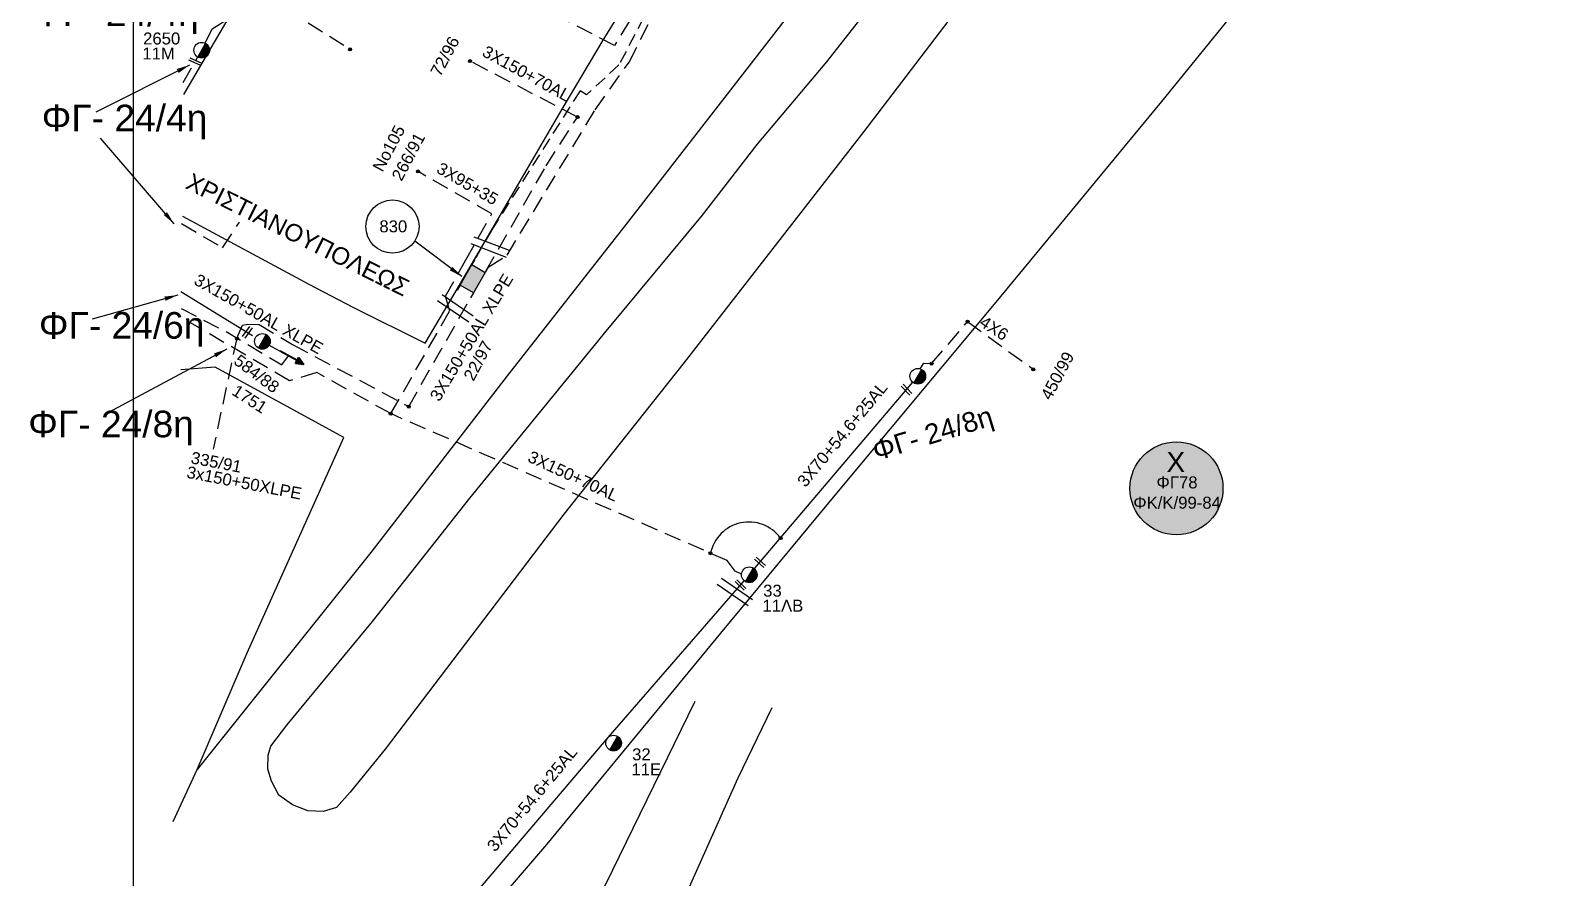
# Model space of a CAD drawing. Header units: millimetres. Extents: x 31 to 3826, y 22 to 1041.
# Drawn here: x 43.9 to 272.4, y 332.1 to 459.6 of the extents above; entities that cross this region are included whole.
import ezdxf

# ---------------------------------------------------------------- set-up
doc = ezdxf.new("R2010")
doc.units = ezdxf.units.MM
doc.linetypes.add('DASHED', pattern=[19.05, 12.7, -6.35])
for name, color, linetype in [('Link Box 4 Διευθύνσεων', 7, 'Continuous'), ('Άγνωστα', 7, 'Continuous'), ('Γέφυρες Εναέριου Δικτύου', 7, 'Continuous'), ('Επίτονοι', 7, 'Continuous'), ('Επιγραφές - Σχήματα', 7, 'Continuous'), ('Καλώδια ΧΤ   3x150+70AL', 7, 'DASHED'), ('Καλώδια ΧΤ   3x150AL+50XLPE', 7, 'DASHED'), ('Καλώδια ΧΤ   3x95+35 CU', 7, 'DASHED'), ('Μηχανική τομή', 7, 'Continuous'), ('Πελάτης μέσης τάσης', 7, 'Continuous'), ('Στύλος ΦΜ', 7, 'Continuous'), ('Στύλος ΦΜ @ 1', 7, 'Continuous'), ('Συνδέσεις', 7, 'Continuous'), ('Συνεστραμμένα ΧΤ   3x70+54.6+25 AL', 7, 'SYN_LINE'), ('Τομή', 7, 'Continuous'), ('Υπόβαθρο ΔΕΗ', 7, 'Continuous'), ('Υπόγεια καλώδια Παροχών ΧΤ   4x6', 7, 'DASHED')]:
    doc.layers.add(name, color=color, linetype=linetype)
doc.styles.get("Standard").update_dxf_attribs({"font": 'arial.ttf'})
doc.linetypes.add('SYN_LINE', pattern='A,0.5,-0.0001,["/\\/\\/\\/",Standard,S=0.1,R=0,X=0,Y=-0.05],-0.25', length=0.7501)
doc.dimstyles.new('ISO-25', dxfattribs={"dimtxt": 2.5, "dimasz": 2.5, "dimexe": 1.25, "dimexo": 0.625, "dimtad": 1, "dimtxsty": 'Standard', "dimcen": 2.5, "dimadec": 0, "dimazin": 0, "dimtfac": 1, "dimtmove": 0, "dimatfit": 3, "dimfxl": 1, "dimarcsym": 0})

# ---------------------------------------------------------------- blocks, each defined once
blk = doc.blocks.new('ΥΠΑΡΧΩΝ ΤΣΙΜΕΝΤΕΝΙΟΣ ΣΤΥΛΟΣ')
at = {"layer": 'Στύλος ΦΜ'}
blk.add_hatch(color=7, dxfattribs=at).paths.add_polyline_path([(-1.29, -2.28, 0.574793), (2.62, 0, 0.268822), (1.3, 2.27)])
at = {"layer": 'Στύλος ΦΜ', "color": 7}
blk.add_line((-1.29, -2.28), (1.3, 2.27), dxfattribs=at)
blk.add_circle((0, 0), 2.62, dxfattribs=at)
at = {"layer": 'Στύλος ΦΜ', "flags": 4}
for tag, p in [('ΑΡΙΘΜΟΣ', (-4.68, 8.05)), ('ΤΥΠΟΣ', (-4.91, 3.03))]:
    blk.add_attdef(tag, p, '', height=4, dxfattribs=at)
blk = doc.blocks.new('ΜΗΧΑΝΙΚΗ ΤΟΜΗ')
at = {"layer": 'Μηχανική τομή', "ltscale": 40}
for p, q in [((-1.89, 0.78), (1.89, 0.78)), ((1.89, 0), (-1.89, 0))]:
    blk.add_line(p, q, dxfattribs=at)
blk = doc.blocks.new('ΕΠΙΤΟΝΟΣ')
at = {"layer": 'Επίτονοι', "lineweight": 40, "ltscale": 40}
blk.add_hatch(color=256, dxfattribs=at).paths.add_polyline_path([(-1.13, 6.47), (0, 9.1), (1.13, 6.47)])
for p, q in [((-1.13, 6.47), (0, 9.1)), ((1.13, 6.47), (-1.13, 6.47)), ((-1.13, 6.47), (0, 6.47)), ((0, 9.1), (1.13, 6.47)), ((0, 6.47), (0, 0))]:
    blk.add_line(p, q, dxfattribs=at)
blk = doc.blocks.new('ΤΟΜΗ')
at = {"layer": 'Τομή', "ltscale": 40}
for p, q in [((-5.68, 0), (5.68, 0)), ((5.68, -2.33), (-5.68, -2.33))]:
    blk.add_line(p, q, dxfattribs=at)
blk = doc.blocks.new('LINK BOX 4 ΑΝΑΧΩΡΗΣΕΩΝ')
at = {"layer": 'Link Box 4 Διευθύνσεων', "ltscale": 40}
blk.add_hatch(color=256, dxfattribs=at).paths.add_polyline_path([(-3.54, 0), (-3.54, -4.67), (3.54, -4.67), (3.54, 0)])
for p, q in [((-3.54, 0), (-5.33, 0)), ((5.33, 0), (3.54, 0)), ((-3.54, -4.67), (-5.33, -4.67)), ((5.33, -4.67), (3.54, -4.67))]:
    blk.add_line(p, q, dxfattribs=at)
blk.add_lwpolyline([(-3.54, -4.67), (-3.54, 0), (3.54, 0), (3.54, -4.67)], close=True, dxfattribs=at)
blk = doc.blocks.new('_ΣΥΝΔΕΣΗ')
at = {"layer": 'Συνδέσεις', "linetype": 'SYN_LINE', "ltscale": 40}
blk.add_hatch(color=256, dxfattribs=at).paths.add_polyline_path([(0.5, -0.01, 1), (-0.5, -0.01, 1)])
at = {"layer": 'Συνδέσεις'}
blk.add_circle((0, -0.01), 0.5, dxfattribs=at)
blk = doc.blocks.new('ΠΕΛΑΤΗΣ ΜΕΣΗΣ ΤΑΣΗΣ')
at = {"layer": 'Πελάτης μέσης τάσης', "ltscale": 40, "true_color": 0x5db6e9}
blk.add_hatch(color=143, dxfattribs=at).paths.add_polyline_path([(3.5, 0, 1), (-3.5, 0, 1)])
at = {"layer": 'Πελάτης μέσης τάσης', "ltscale": 40}
blk.add_circle((0, 0), 3.5, dxfattribs=at)
at = {"layer": 'Πελάτης μέσης τάσης', "ltscale": 30, "insert": (-0.75, 2.73), "char_height": 1.5, "width": 113.5809, "attachment_point": 1}
blk.add_mtext('X', dxfattribs=at)
at = {"layer": 'Πελάτης μέσης τάσης', "ltscale": 40}
blk.add_attdef('ΑΡΙΘΜΟΣ_001', (-1.34, -1.06), '', height=1.5, dxfattribs=at)

msp = doc.modelspace()

# ---------------------------------------------------------------- linework, layer by layer
at = {"layer": 'Άγνωστα', "color": 62, "linetype": 'DASHED', "ltscale": 0.2}
for points in [[(70.25, 457.7), (71.3, 459.88), (79.35, 464.87), (92.09, 456.77)], [(66.94, 451.78), (69.15, 455.62)], [(66.71, 430.55), (72.9, 426.89), (75.43, 430.77)]]:
    msp.add_lwpolyline(points, dxfattribs=at)
at = {"layer": 'Άγνωστα', "color": 85, "linetype": 'DASHED', "ltscale": 0.15}
msp.add_lwpolyline([(131.63, 463.59), (136.27, 461.53), (132.56, 454.44), (127.66, 449.92), (127.66, 449.92), (126.71, 450.52), (126.71, 450.52), (113.36, 429.52), (110.85, 425.14)], dxfattribs=at)
at = {"layer": 'Γέφυρες Εναέριου Δικτύου'}
msp.add_arc((152.12, 379.71), 5.9, 36.297, 168.2487, dxfattribs=at)
at = {"layer": 'Επιγραφές - Σχήματα'}
msp.add_lwpolyline([(59.44, 35.9), (2090.36, 35.9), (2090.36, 1038.33), (59.44, 1038.33)], close=True, dxfattribs=at)
at = {"layer": 'Επιγραφές - Σχήματα', "color": 7}
msp.add_circle((98.46, 430.09), 4, dxfattribs=at)
at = {"layer": 'Καλώδια ΧΤ   3x150+70AL', "color": 27, "ltscale": 0.2}
for points in [[(112.87, 423.98), (115.73, 425.8), (128.97, 447.66), (134.1, 454.85), (137.83, 462.18), (132.12, 464.62)], [(112.87, 423.98), (112.53, 423.37), (112.53, 423.37), (121.6, 439.23), (126.33, 446.58), (110.12, 455)], [(75.05, 413.3), (75.88, 415.24), (76.68, 415.42), (78.38, 415.33), (83.43, 412.34), (100.92, 402.99), (110.23, 419.35)], [(75.03, 413.31), (71.46, 396.59)]]:
    msp.add_lwpolyline(points, dxfattribs=at)
at = {"layer": 'Καλώδια ΧΤ   3x150+70AL', "color": 173, "ltscale": 0.2}
msp.add_lwpolyline([(151, 377.75), (150.05, 378.23), (148.83, 379.83), (98.2, 401.93), (87.08, 408.12), (82.96, 406.88), (66.67, 416.43)], dxfattribs=at)
at = {"layer": 'Καλώδια ΧΤ   3x150AL+50XLPE', "color": 27}
for points in [[(66.58, 420.33), (77.87, 413.42)], [(79.91, 412.24), (82.82, 410.63)]]:
    msp.add_lwpolyline(points, dxfattribs=at)
at = {"layer": 'Καλώδια ΧΤ   3x150AL+50XLPE', "color": 27, "ltscale": 0.2}
msp.add_lwpolyline([(66.63, 417.74), (73.42, 414.28), (81.79, 409.27), (82.82, 410.63)], dxfattribs=at)
at = {"layer": 'Καλώδια ΧΤ   3x95+35 CU', "color": 30, "ltscale": 0.2}
msp.add_lwpolyline([(131.08, 462.47), (131.08, 462.47), (131.08, 462.47), (134.17, 461.08), (131.89, 457.35), (118.01, 464.5)], dxfattribs=at)
at = {"layer": 'Καλώδια ΧΤ   3x95+35 CU', "color": 173, "linetype": 'DASHED', "ltscale": 0.2}
msp.add_lwpolyline([(98.2, 401.93), (107.08, 417.35), (106.44, 419.59), (109.52, 425.06), (113.43, 432.02), (102.32, 438.38)], dxfattribs=at)
at = {"layer": 'Συνεστραμμένα ΧΤ   3x70+54.6+25 AL', "color": 173, "ltscale": 20}
msp.add_line((152.18, 377.67), (176.78, 406.66), dxfattribs=at)
at = {"layer": 'Συνεστραμμένα ΧΤ   3x70+54.6+25 AL', "color": 85, "ltscale": 20}
for p, q in [((130.95, 353.2), (151.41, 376.78)), ((109.15, 327.58), (130.95, 353.2))]:
    msp.add_line(p, q, dxfattribs=at)
at = {"layer": 'Υπόβαθρο ΔΕΗ'}
for points in [[(541.92, 1038.33), (369.98, 766.72), (340.08, 717.48), (313.37, 675.76), (275.77, 620.3), (233.93, 561.29), (208.74, 528.25), (191.35, 505.38), (176.41, 485.65), (155.47, 458.56), (134.01, 430.89), (115.71, 407.62), (95.22, 381.05), (69.05, 348.36)], [(143.99, 358.62), (130.52, 331.05), (122.94, 316.16), (116.1, 302.85), (109.73, 289.64), (90.39, 300.6), (121.68, 337.07), (147.89, 368.86), (165.6, 390.24), (189.09, 418.43), (214.31, 448.93), (241.94, 482.97), (262.05, 510.3), (274.28, 528.25), (314.92, 584.02), (314.92, 584.02), (356.82, 648.52), (405.75, 726.24), (588.85, 1020.43)], [(66.87, 431.68), (85.86, 421.41), (92.58, 417.89), (103.41, 412.52), (108.54, 421.28), (124.03, 447.77), (130.16, 458.17), (142.56, 478.22), (149.33, 490.13), (136.97, 496.97), (116.05, 507.7), (106.85, 490.38), (88.41, 487.33), (75.36, 464.33), (67.02, 449.95)], [(193.54, 476.08), (169.43, 444.38), (142.39, 409.65), (124.28, 386.8), (97.34, 351.44), (92.09, 344.95), (90.04, 342.66), (88.04, 342.05), (85.73, 342.15), (83.41, 343.04), (81.38, 344.51), (80.27, 346.6), (79.69, 348.39), (79.77, 350.54), (80.17, 351.89), (82.57, 355.04), (95.48, 370.63), (110.09, 389.19), (130.64, 414.35), (145.12, 431.8), (153.38, 442.44), (163.85, 454.91), (174.13, 468.05)], [(65.43, 340.53), (69.05, 348.36), (76.6, 365.91), (91.13, 398.33), (71.75, 408.91), (66.61, 408.51)], [(155.59, 357.62), (150.42, 346.97), (143.11, 330.67), (133.35, 311.23), (119.97, 283.72), (138.65, 273.52), (154.98, 264.12), (186.91, 246.27), (217.7, 229.61), (230.08, 222.57)]]:
    msp.add_lwpolyline(points, dxfattribs=at)
at = {"layer": 'Υπόγεια καλώδια Παροχών ΧΤ   4x6', "color": 173, "ltscale": 0.2}
msp.add_lwpolyline([(177.9, 408.68), (178.48, 409.52), (179.62, 409.46), (185.05, 415.79), (194.93, 408.6)], dxfattribs=at)

# ---------------------------------------------------------------- block references
at = {"layer": 'Link Box 4 Διευθύνσεων', "xscale": 0.5000000000000095, "yscale": 0.5000000000000095, "zscale": 0.5000000000000095, "rotation": 60.23423825436786}
msp.add_blockref('LINK BOX 4 ΑΝΑΧΩΡΗΣΕΩΝ', (109.52, 422.82), dxfattribs=at)
at = {"layer": 'Επίτονοι', "xscale": 0.4499999999998285, "yscale": 0.4499999999998285, "zscale": 0.4499999999998285, "rotation": 241.085812223624}
msp.add_blockref('ΕΠΙΤΟΝΟΣ', (81.55, 411.33), dxfattribs=at)
at = {"layer": 'Μηχανική τομή'}
for p, xscale, yscale, zscale, rotation in [((68.66, 454.76), 0.500000000000006, 0.500000000000006, 0.500000000000006, 335.0903611694198), ((76.45, 414.29), 0.5000000000000442, 0.5000000000000442, 0.5000000000000442, 234.4386480525255), ((175.7, 405.39), 0.50000000000007, 0.50000000000007, 0.50000000000007, 313.4256085538476), ((153.65, 379.4), 0.5000000000000521, 0.5000000000000521, 0.5000000000000521, 318.4242619793279), ((150.72, 375.99), 0.5000000000000621, 0.5000000000000621, 0.5000000000000621, 316.5782109444024)]:
    msp.add_blockref('ΜΗΧΑΝΙΚΗ ΤΟΜΗ', p, dxfattribs=dict(at, xscale=xscale, yscale=yscale, zscale=zscale, rotation=rotation))
at = {"layer": 'Πελάτης μέσης τάσης'}
ref = msp.add_blockref('ΠΕΛΑΤΗΣ ΜΕΣΗΣ ΤΑΣΗΣ', (216.49, 390.68), dxfattribs=dict(at, xscale=2, yscale=2, zscale=2))
ref.add_attrib('ΑΡΙΘΜΟΣ_001', 'ΦΓ78', (213.48, 390.68), dxfattribs={"ltscale": 40, "height": 1.8})
ref.add_attrib('ΑΡΙΘΜΟΣ_002', 'ΦΚ/Κ/99-84', (209.99, 387.62), dxfattribs={"ltscale": 40, "height": 1.8})
at = {"layer": 'Στύλος ΦΜ @ 1', "ltscale": 40}
ref = msp.add_blockref('ΥΠΑΡΧΩΝ ΤΣΙΜΕΝΤΕΝΙΟΣ ΣΤΥΛΟΣ', (69.74, 456.64), dxfattribs=dict(at, xscale=0.4499999999998181, yscale=0.4499999999998181, zscale=0.4499999999998181))
ref.add_attrib('ΤΥΠΟΣ', '11M', (60.81, 455.24), dxfattribs={"layer": 'Στύλος ΦΜ', "height": 1.8, "flags": 4})
ref.add_attrib('ΑΡΙΘΜΟΣ', '2650', (60.92, 457.5), dxfattribs={"layer": 'Στύλος ΦΜ', "height": 1.8, "flags": 4})
at = {"layer": 'Στύλος ΦΜ @ 1', "ltscale": 40, "xscale": 0.4499999999998181, "yscale": 0.4499999999998181, "zscale": 0.4499999999998181}
for p in [(78.88, 412.81), (177.55, 407.56)]:
    msp.add_blockref('ΥΠΑΡΧΩΝ ΤΣΙΜΕΝΤΕΝΙΟΣ ΣΤΥΛΟΣ', p, dxfattribs=at)
at = {"layer": 'Στύλος ΦΜ @ 1', "ltscale": 40}
ref = msp.add_blockref('ΥΠΑΡΧΩΝ ΤΣΙΜΕΝΤΕΝΙΟΣ ΣΤΥΛΟΣ', (152.18, 377.67), dxfattribs=dict(at, xscale=0.4499999999998181, yscale=0.4499999999998181, zscale=0.4499999999998181))
ref.add_attrib('ΤΥΠΟΣ', '11ΛB', (154.16, 372.12), dxfattribs={"layer": 'Στύλος ΦΜ', "height": 1.8, "flags": 4})
ref.add_attrib('ΑΡΙΘΜΟΣ', '33', (154.27, 374.38), dxfattribs={"layer": 'Στύλος ΦΜ', "height": 1.8, "flags": 4})
ref = msp.add_blockref('ΥΠΑΡΧΩΝ ΤΣΙΜΕΝΤΕΝΙΟΣ ΣΤΥΛΟΣ', (131.75, 352.33), dxfattribs=dict(at, xscale=0.4499999999998181, yscale=0.4499999999998181, zscale=0.4499999999998181))
ref.add_attrib('ΤΥΠΟΣ', '11E', (134.43, 347.47), dxfattribs={"layer": 'Στύλος ΦΜ', "height": 1.8, "flags": 4})
ref.add_attrib('ΑΡΙΘΜΟΣ', '32', (134.54, 349.74), dxfattribs={"layer": 'Στύλος ΦΜ', "height": 1.8, "flags": 4})
at = {"layer": 'Συνδέσεις', "xscale": 0.4499999999998181, "yscale": 0.4499999999998181, "zscale": 0.4499999999998181}
for p in [(92.09, 456.77), (110.12, 455), (126.33, 446.58), (102.33, 438.39), (185.05, 415.79), (75.08, 413.23), (179.62, 409.46), (194.93, 408.6), (98.2, 401.93), (100.92, 402.99), (156.88, 383.21), (146.34, 380.92)]:
    msp.add_blockref('_ΣΥΝΔΕΣΗ', p, dxfattribs=at)
at = {"layer": 'Τομή'}
for p, xscale, yscale, zscale, rotation in [((113.38, 427.54), 0.500000000000001, 0.500000000000001, 0.500000000000001, 338.8241823524952), ((108.27, 418.25), 0.5000000000000033, 0.5000000000000033, 0.5000000000000033, 325.7011061779941), ((150.34, 375.56), 0.5000000000000033, 0.5000000000000033, 0.5000000000000033, 325.7011061779941)]:
    msp.add_blockref('ΤΟΜΗ', p, dxfattribs=dict(at, xscale=xscale, yscale=yscale, zscale=zscale, rotation=rotation))

# ---------------------------------------------------------------- texts
at = {"layer": 'Επιγραφές - Σχήματα', "char_height": 4, "width": 157.7424, "attachment_point": 1}
for s, insert in [('ΦΓ- 24/4η', (44.36, 464.26)), ('ΦΓ- 24/4η', (45.66, 448.44)), ('ΦΓ- 24/6η', (45.23, 417.22)), ('ΦΓ- 24/8η', (43.63, 402.37))]:
    msp.add_mtext(s, dxfattribs=dict(at, insert=insert))
at = {"layer": 'Επιγραφές - Σχήματα', "attachment_point": 1}
for s, insert, char_height, width, rotation in [('72/96', (104.07, 453.38), 1.8, 17.1183, 61.8705), ('Νο105', (95.37, 439.03), 1.8, 17.1183, 61.8705), ('266/91', (98.24, 437.65), 1.8, 17.1183, 61.8705), ('\\pt7.8;ΧΡΙΣΤΙΑΝΟΥΠΟΛΕΩΣ', (68.28, 438.25), 2.6, 157.7424, 333.5637), ('22/97', (109.07, 407.56), 1.8, 17.1183, 61.8705), ('584/88', (75.5, 410.98), 1.8, 4.9696, 323.0204), ('450/99', (195.95, 404.67), 1.8, 17.1183, 61.8705), ('1751', (75.11, 406.41), 1.8, 4.9696, 327.0519), ('ΦΓ- 24/8η', (170.41, 397.66), 3, 157.7424, 17.0257), ('335/91', (68.34, 396.24), 1.8, 4.9696, 349.1038), ('3x150+50XLPE', (67.71, 394.06), 1.8, 4.9696, 349.1038)]:
    msp.add_mtext(s, dxfattribs=dict(at, insert=insert, char_height=char_height, width=width, rotation=rotation))
at = {"layer": 'Επιγραφές - Σχήματα', "color": 7, "insert": (98.59, 430.11), "char_height": 1.8, "width": 168.3718, "attachment_point": 5}
msp.add_mtext('830', dxfattribs=at)
at = {"layer": 'Καλώδια ΧΤ   3x150+70AL', "color": 7, "char_height": 1.8, "width": 168.3718, "attachment_point": 1}
for insert, rotation in [((112.67, 457.44), 331.3149), ((119.43, 396.42), 335.1636)]:
    msp.add_mtext('3X150+70AL', dxfattribs=dict(at, insert=insert, rotation=rotation))
at = {"layer": 'Καλώδια ΧΤ   3x150AL+50XLPE', "color": 7, "char_height": 1.8, "width": 168.3718, "attachment_point": 1}
for insert, rotation in [((69.31, 423.07), 330.4835), ((103.98, 404.56), 58.9748)]:
    msp.add_mtext('3X150+50AL XLPE', dxfattribs=dict(at, insert=insert, rotation=rotation))
at = {"layer": 'Καλώδια ΧΤ   3x95+35 CU', "color": 7, "insert": (105.84, 439.87), "char_height": 1.8, "width": 168.3718, "attachment_point": 1, "rotation": 329.8669}
msp.add_mtext('3X95+35', dxfattribs=at)
at = {"layer": 'Συνεστραμμένα ΧΤ   3x70+54.6+25 AL', "color": 7}
for p in [(160.63, 390.72), (113.92, 335.84)]:
    msp.add_text('3X70+54.6+25AL', height=1.8, rotation=50.3467, dxfattribs=at).set_placement(p)
at = {"layer": 'Υπόγεια καλώδια Παροχών ΧΤ   4x6', "color": 7, "insert": (187.65, 416.76), "char_height": 1.8, "width": 168.3718, "attachment_point": 1, "rotation": 327.256}
msp.add_mtext('4X6', dxfattribs=at)

# ---------------------------------------------------------------- leaders
at = {"layer": 'Επιγραφές - Σχήματα', "ltscale": 40}
for points in [[(67.92, 454.41), (53.82, 447.3)], [(65.58, 430.52), (54.5, 443.41)], [(66.14, 419.77), (53.25, 416.15)], [(73.51, 411.65), (55.62, 402.05)]]:
    msp.add_leader(points, dimstyle='ISO-25', override={"dimasz": 2, "dimtad": 0}, dxfattribs=at)
at = {"layer": 'Επιγραφές - Σχήματα'}
msp.add_leader([(108.89, 422.56), (101.81, 427.89)], dimstyle='ISO-25', override={"dimasz": 2, "dimgap": 0.625, "dimtad": 0}, dxfattribs=at)

doc.saveas('drawing.dxf')
